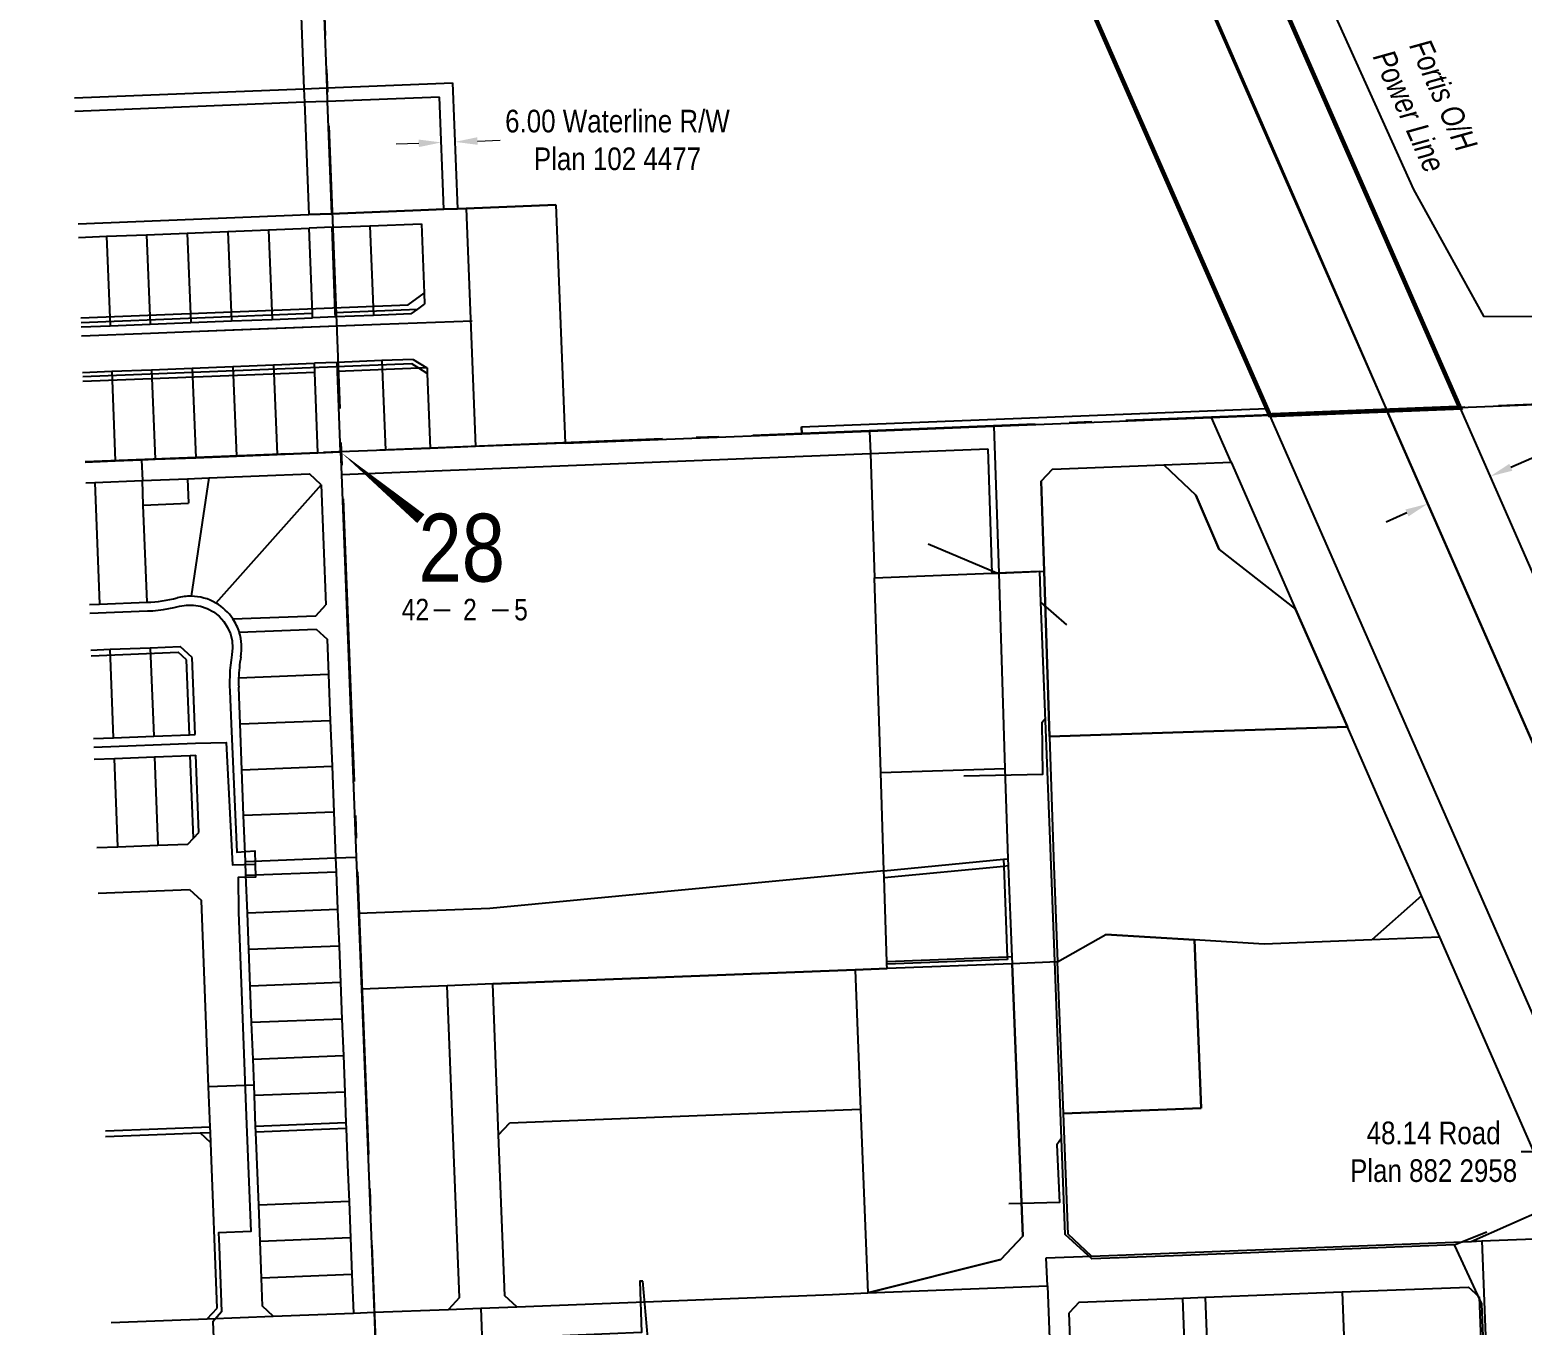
# Model space of a CAD drawing. Extents: x 686362 to 705426, y 5834844 to 5858570.
# Drawn here: x 687275 to 687935, y 5836219 to 5836791 of the extents above; entities that cross this region are included whole.
import ezdxf
from ezdxf.enums import TextEntityAlignment as Align

# ---------------------------------------------------------------- set-up
doc = ezdxf.new("R2010")
doc.units = 0
doc.header["$LTSCALE"] = 5
doc.linetypes.add('BORDER2', pattern=[22.225, 6.35, -3.175, 6.35, -3.175, 0, -3.175])
doc.linetypes.add('foc-QUARTERLINE', pattern=[33, 25, -3, 2, -3])
for name, color, linetype in [('10', 1, 'Continuous'), ('9', 3, 'Continuous'), ('AS-POWER', 104, 'foc-POWER'), ('AS-POWER-T', 104, 'Continuous'), ('AS-TELEPHONE', 224, 'foc-TEL'), ('F-RW', 190, 'Continuous'), ('L-QSEC', 8, 'foc-QUARTERLINE'), ('L-SECLBL', 7, 'Continuous'), ('L-TITLEDB', 4, 'Continuous'), ('L-TITLEDB-T', 4, 'Continuous')]:
    doc.layers.add(name, color=color, linetype=linetype)
doc.layers.add('AS-COUNTY', color=7, linetype='BORDER2', lineweight=60, true_color=0xcc33ff)
doc.layers.add('F-RW-T', color=190, linetype='Continuous', lineweight=9)
doc.styles.add('175L', font='ARIALN.TTF', dxfattribs={"height": 10})
doc.styles.add('80CG', font='ARIALN.TTF', dxfattribs={"height": 10})
doc.styles.add('80L', font='ARIALN.TTF', dxfattribs={"height": 10})
doc.styles.add('foc-LtypeFont', font='ARIALN.TTF', dxfattribs={"height": 7.35})
doc.styles.add('SIMPLEX', font='ARIALN.TTF')
doc.linetypes.add('foc-POWER', pattern='A,6,-1,["P",foc-LtypeFont,S=0.2,R=0,X=-0.625,Y=-0.75],-1.24,4', length=12.24)
doc.linetypes.add('foc-TEL', pattern='A,2,-1,["T",foc-LtypeFont,S=0.2,R=0,X=-0.425,Y=-0.75],-1.24,8', length=12.24)
doc.linetypes.add('foc-TEL-NOLINE', pattern='A,0,-2,["T",foc-LtypeFont,S=0.2,R=0,X=-0.425,Y=-0.75],-10.24', length=12.24)
doc.dimstyles.new('Compass 5 000', dxfattribs={"dimscale": 5, "dimtxt": 9, "dimasz": 2, "dimexe": 0.2, "dimexo": 0.0625, "dimgap": 0.5, "dimtad": 0, "dimtih": 1, "dimtoh": 1, "dimzin": 0, "dimdsep": 46, "dimtxsty": '80CG', "dimcen": 0.1, "dimse1": 1, "dimse2": 1, "dimclrd": 256, "dimclrt": 256, "dimaunit": 1, "dimadec": 4, "dimazin": 0, "dimtfac": 0.06, "dimtofl": 0, "dimtmove": 0, "dimatfit": 1, "dimfxl": 0.2, "dimtolj": 1, "dimtzin": 0, "dimlwd": -1, "dimarcsym": 0})

# ---------------------------------------------------------------- blocks, each defined once
blk = doc.blocks.new('L-SECLBL')
at = {"layer": '9', "color": 7}
for p, q in [((-5.08, -27.83), (-12.29, -27.83)), ((20.7, -27.83), (13.5, -27.83))]:
    blk.add_line(p, q, dxfattribs=at)
at = {"layer": '10', "color": 2, "style": 'SIMPLEX'}
blk.add_attdef('SEC', text='', height=30, dxfattribs=at).set_placement((0, 0), align=Align.MIDDLE)
at = {"layer": '10', "color": 5, "style": '80L'}
blk.add_attdef('TWP', text='', height=9.5, dxfattribs=at).set_placement((-14.43, -27.37), align=Align.MIDDLE_RIGHT)
blk.add_attdef('RGE', text='', height=9.5, dxfattribs=at).set_placement((3.62, -27.37), align=Align.MIDDLE_CENTER)
blk.add_attdef('MER', text='', height=9.5, dxfattribs=at).set_placement((23.17, -27.37), align=Align.MIDDLE_LEFT)
blk = doc.blocks.new('*D608')
at = {"layer": 'F-RW-T', "transparency": 16777216}
for p, q in [((687446.8, 5836741.33), (687436.81, 5836740.94)), ((687472.78, 5836742.36), (687482.77, 5836742.76))]:
    blk.add_line(p, q, dxfattribs=at)
for points in [[(687472.71, 5836744.03), (687472.84, 5836740.69), (687462.79, 5836741.96)], [(687446.73, 5836743), (687446.87, 5836739.67), (687456.79, 5836741.73)]]:
    blk.add_solid(points, dxfattribs=at)
at = {"layer": 'F-RW-T', "transparency": 16777216, "insert": (687534.67, 5836742.76), "char_height": 10, "attachment_point": 5, "style": '80CG'}
blk.add_mtext('\\A1;6.00 Waterline R/W\\PPlan 102 4477', dxfattribs=at)
blk = doc.blocks.new('*D609')
at = {"layer": 'L-TITLEDB-T', "transparency": 16777216}
for p, q in [((687929.68, 5836598.14), (687938.83, 5836602.17)), ((687938.83, 5836602.17), (687948.83, 5836602.17)), ((687883.75, 5836577.97), (687874.59, 5836573.94))]:
    blk.add_line(p, q, dxfattribs=at)
for points in [[(687929.01, 5836599.67), (687930.35, 5836596.62), (687920.52, 5836594.12)], [(687883.08, 5836579.49), (687884.42, 5836576.44), (687892.9, 5836581.99)]]:
    blk.add_solid(points, dxfattribs=at)
at = {"layer": 'L-TITLEDB-T', "transparency": 16777216, "insert": (687987.56, 5836602.17), "char_height": 10, "attachment_point": 5, "style": '80CG'}
blk.add_mtext('\\A1;CP\\P30.18 Railway\\PPlan 132 0734', dxfattribs=at)
blk = doc.blocks.new('*D610')
at = {"layer": 'L-TITLEDB-T', "transparency": 16777216}
for p, q in [((688015.86, 5836326.97), (688025.01, 5836330.99)), ((687944.28, 5836295.53), (687934.28, 5836295.53)), ((687953.43, 5836299.56), (687944.28, 5836295.53))]:
    blk.add_line(p, q, dxfattribs=at)
for points in [[(688015.19, 5836328.5), (688016.53, 5836325.44), (688006.7, 5836322.95)], [(687952.76, 5836301.08), (687954.1, 5836298.03), (687962.59, 5836303.58)]]:
    blk.add_solid(points, dxfattribs=at)
at = {"layer": 'L-TITLEDB-T', "transparency": 16777216, "insert": (687895.53, 5836295.53), "char_height": 10, "attachment_point": 5, "style": '80CG'}
blk.add_mtext('\\A1;48.14 Road\\PPlan 882 2958', dxfattribs=at)

msp = doc.modelspace()

# ---------------------------------------------------------------- linework, layer by layer
at = {"layer": 'AS-COUNTY', "const_width": 2, "flags": 128}
msp.add_lwpolyline([(688570.098, 5834920.354), (688526.66, 5835019.106), (689099.066, 5835041.128), (689035.236, 5836668.495), (688214.041, 5836636.733), (688146.331, 5838243.664), (687727.456, 5838227.425, -0.027746), (687726.199, 5838031.873), (687689.457, 5837420.74), (687686.027, 5837363.258, 0.09637), (687724.417, 5837052.946, 0.0029261), (687727.516, 5837043.344, 0.0242512), (687757.334, 5836965.676), (687907.177, 5836624.501), (687823.115, 5836621.174), (687657.303, 5836998.653), (687617.746, 5837088.665, 0.2424679), (687276.404, 5837365.251)], format="xyb", dxfattribs=at)
at = {"layer": 'AS-POWER', "flags": 128}
for points in [[(687725.574, 5837104.37), (687757.837, 5837005.938), (687800.719, 5836906.577), (687844.247, 5836815.131), (687886.629, 5836720.926), (687917.646, 5836664.912), (688010.935, 5836664.681), (688095.022, 5836665.714), (688185.875, 5836667.888), (688206.646, 5836667.271), (688233.342, 5836668.243)], [(687297.697, 5836656.215), (687328.203, 5836657.421), (687346.192, 5836658.129), (687429.901, 5836661.432), (687470.37, 5836662.908)], [(687297.697, 5836656.215), (687328.203, 5836657.421), (687346.192, 5836658.129), (687364.557, 5836658.854)], [(687364.557, 5836658.854), (687429.901, 5836661.432), (687470.37, 5836662.908)], [(687721.317, 5836552.063), (687702.467, 5836551.336), (687672.1, 5836564.128)], [(687721.893, 5836538.495), (687721.365, 5836552.162)], [(687301.378, 5836533.617), (687326.866, 5836534.624), (687329.254, 5836534.759), (687331.636, 5836534.979), (687334.009, 5836535.286), (687336.368, 5836535.679), (687338.712, 5836536.157), (687341.038, 5836536.719), (687344.12, 5836537.253), (687347.248, 5836537.268), (687350.335, 5836536.762), (687353.296, 5836535.75), (687356.046, 5836534.26), (687358.511, 5836532.333), (687360.621, 5836530.023), (687362.318, 5836527.395), (687363.554, 5836524.521), (687364.295, 5836521.482), (687364.521, 5836518.362), (687364.224, 5836515.247), (687363.85, 5836512.95), (687363.557, 5836510.641), (687363.346, 5836508.323), (687363.217, 5836505.998), (687363.17, 5836503.671), (687363.206, 5836501.344), (687363.282, 5836499.397)], [(687721.766, 5836538.495), (687733.191, 5836528.513)], [(687723.916, 5836486.102), (687721.893, 5836538.495)], [(687363.282, 5836499.397), (687363.851, 5836484.693), (687366.37, 5836428.077), (687374.358, 5836428.582), (687374.522, 5836422.766)], [(687687.863, 5836461.797), (687722.725, 5836462.442), (687722.405, 5836485.508), (687723.871, 5836487.266)], [(687725.94, 5836433.708), (687723.916, 5836486.102)], [(687303.157, 5836474.4), (687348.06, 5836476.148), (687361.639, 5836476.442), (687364.403, 5836422.486), (687374.522, 5836422.766)], [(687727.872, 5836383.673), (687725.94, 5836433.708)], [(687374.522, 5836422.766), (687374.68, 5836416.98), (687366.986, 5836416.767), (687367.059, 5836401.459), (687370.525, 5836311.528)], [(687731.048, 5836301.256), (687727.872, 5836383.673)], [(687370.525, 5836311.528), (687372.498, 5836260.391), (687358.32, 5836259.708), (687358.546, 5836253.804)], [(687731.041, 5836301.627), (687728.891, 5836298.594), (687730.154, 5836273.17), (687707.685, 5836272.546)], [(687784.525, 5836249.815), (687744.377, 5836248.264), (687732.684, 5836259.087), (687731.048, 5836301.256)], [(687904.683, 5836254.457), (687919.051, 5836260.262)], [(687358.546, 5836253.804), (687359.66, 5836224.819), (687355.698, 5836220.376), (687356.552, 5836202.974), (687419.012, 5836205.527)], [(687904.866, 5836254.142), (687904.683, 5836254.457), (687784.525, 5836249.815)], [(687916.877, 5836228.435), (687904.866, 5836254.142)], [(687545.962, 5836238.457), (687544.516, 5836238.414), (687545.263, 5836215.715), (687433.286, 5836211.053), (687432.261, 5836209.962), (687430.586, 5836208.18), (687423.858, 5836201.022), (687425.625, 5836161.903), (687404.062, 5836160.855)], [(687469.57, 5836164.888), (687469.44, 5836165.972), (687474.983, 5836166.126), (687473.53, 5836210.26), (687548.099, 5836213.423), (687545.962, 5836238.457)], [(687918.697, 5836182.307), (687916.877, 5836228.435)]]:
    msp.add_lwpolyline(points, dxfattribs=at)
at = {"layer": 'AS-TELEPHONE', "linetype": 'foc-TEL-NOLINE', "flags": 128}
msp.add_lwpolyline([(687274.863, 5837416.562, -0.2484562), (687663.476, 5837109.013), (687874.788, 5836623.219), (688222.215, 5835832.276), (688621.65, 5834922.371)], format="xyb", dxfattribs=at)
at = {"layer": 'F-RW', "flags": 128}
for points in [[(687394.535, 5836805.638), (687396.062, 5836765.422)], [(687404.78, 5836800.889), (687406.119, 5836765.82)], [(687294.538, 5836761.41), (687396.062, 5836765.422)], [(687396.062, 5836765.422), (687406.119, 5836765.82)], [(687396.062, 5836765.422), (687396.288, 5836759.464)], [(687406.119, 5836765.82), (687461.755, 5836768.017)], [(687406.119, 5836765.82), (687406.347, 5836759.863)], [(687461.755, 5836768.017), (687463.956, 5836712.401)], [(687396.288, 5836759.464), (687294.717, 5836755.443)], [(687406.347, 5836759.863), (687396.288, 5836759.464)], [(687396.288, 5836759.464), (687398.174, 5836709.818)], [(687455.998, 5836761.787), (687406.347, 5836759.863)], [(687406.347, 5836759.863), (687408.242, 5836710.217)], [(687457.961, 5836712.165), (687455.998, 5836761.787)], [(687442.147, 5836669.902), (687449.178, 5836675.045)], [(687297.457, 5836664.188), (687442.147, 5836669.902)], [(687297.517, 5836662.187), (687399.832, 5836666.228)], [(687409.883, 5836666.625), (687446.42, 5836668.068)], [(687443.791, 5836643.827), (687298.241, 5836638.08)], [(687400.821, 5836640.104), (687298.302, 5836636.064)], [(687446.845, 5836641.945), (687410.87, 5836640.515)], [(687446.845, 5836641.945), (687443.791, 5836643.827)], [(687450.488, 5836642.051), (687446.845, 5836641.945)], [(687450.584, 5836639.641), (687446.845, 5836641.945)], [(687646.488, 5836604.177), (687698.447, 5836606.234)], [(687698.447, 5836606.234), (687700.228, 5836551.279)], [(687412.611, 5836594.92), (687646.488, 5836604.177)], [(687344.578, 5836593.097), (687345.002, 5836582.249)], [(687325.023, 5836581.463), (687345.002, 5836582.249)], [(687301.942, 5836514.866), (687340.45, 5836516.367)], [(687344.117, 5836512.971), (687340.45, 5836516.367)], [(687345.393, 5836479.89), (687344.117, 5836512.971)], [(687347.155, 5836434.184), (687345.744, 5836470.754)], [(687652.477, 5836419.823), (687705.328, 5836424.901)], [(687652.569, 5836416.833), (687705.446, 5836421.898)], [(687705.328, 5836424.901), (687707.319, 5836425.093)], [(687705.328, 5836424.901), (687705.446, 5836421.898)], [(687705.446, 5836421.898), (687707.437, 5836422.09)], [(687705.446, 5836421.898), (687707.023, 5836381.655)], [(687890.191, 5836408.753), (687868.253, 5836389.264)], [(687707.023, 5836381.655), (687653.8, 5836379.58)], [(687707.062, 5836380.655), (687653.833, 5836378.578)], [(687709.022, 5836381.733), (687707.023, 5836381.655)], [(687707.023, 5836381.655), (687707.062, 5836380.655)], [(687414.637, 5836308.371), (687374.695, 5836306.815)], [(687308.248, 5836304.865), (687354.572, 5836306.681)], [(687350.105, 5836304.004), (687354.668, 5836304.183)]]:
    msp.add_lwpolyline(points, dxfattribs=at)
at = {"layer": 'L-QSEC', "flags": 128}
for points in [[(687381.643, 5837408.534), (687443.526, 5835802.102)], [(688214.041, 5836636.733), (687299.367, 5836600.581)]]:
    msp.add_lwpolyline(points, dxfattribs=at)
at = {"layer": 'L-SECLBL', "flags": 128}
msp.add_lwpolyline([(687412.222, 5836604.909, 0, 5, 0), (687447.728, 5836575.384, 0, 0, 0)], format="xyseb", dxfattribs=at)
at = {"layer": 'L-TITLEDB', "flags": 128}
for points in [[(687821.819, 5836624.124), (687657.303, 5836998.653)], [(687757.334, 5836965.676), (687859.017, 5836734.155)], [(687729.709, 5836953.544), (687874.788, 5836623.219)], [(687859.017, 5836734.155), (687907.177, 5836624.501)], [(687859.017, 5836734.155), (687907.177, 5836624.501)], [(687447.727, 5836711.763), (687408.242, 5836710.217)], [(687408.242, 5836710.217), (687447.727, 5836711.763)], [(687457.961, 5836712.165), (687447.727, 5836711.763)], [(687447.727, 5836711.763), (687457.961, 5836712.165)], [(687463.956, 5836712.401), (687457.961, 5836712.165)], [(687457.961, 5836712.165), (687463.956, 5836712.401)], [(687467.708, 5836712.549), (687463.956, 5836712.401)], [(687463.956, 5836712.401), (687467.708, 5836712.549)], [(687507.412, 5836714.109), (687467.708, 5836712.549)], [(687467.708, 5836712.549), (687507.412, 5836714.109)], [(687467.708, 5836712.549), (687471.882, 5836607.273)], [(687507.412, 5836714.109), (687511.598, 5836608.842)], [(687507.412, 5836714.109), (687511.598, 5836608.842)], [(687296.208, 5836705.78), (687398.174, 5836709.818)], [(687380.431, 5836703.093), (687398.411, 5836703.81)], [(687408.242, 5836710.217), (687398.174, 5836709.818)], [(687398.174, 5836709.818), (687408.242, 5836710.217)], [(687408.462, 5836704.21), (687398.411, 5836703.81)], [(687399.832, 5836666.228), (687398.411, 5836703.81)], [(687408.462, 5836704.21), (687425.215, 5836704.867)], [(687409.883, 5836666.625), (687408.462, 5836704.21)], [(687425.215, 5836704.867), (687447.963, 5836705.762)], [(687425.215, 5836704.867), (687426.777, 5836665.292)], [(687447.963, 5836705.762), (687449.178, 5836675.045)], [(687296.389, 5836699.765), (687308.811, 5836700.256)], [(687308.811, 5836700.256), (687326.49, 5836700.955)], [(687308.811, 5836700.256), (687310.375, 5836660.692)], [(687326.49, 5836700.955), (687344.467, 5836701.661)], [(687326.49, 5836700.955), (687328.055, 5836661.391)], [(687344.467, 5836701.661), (687362.447, 5836702.371)], [(687344.467, 5836701.661), (687346.033, 5836662.094)], [(687362.447, 5836702.371), (687380.431, 5836703.093)], [(687362.447, 5836702.371), (687364.011, 5836662.803)], [(687380.431, 5836703.093), (687381.991, 5836663.513)], [(687449.178, 5836675.045), (687449.369, 5836670.225)], [(687381.991, 5836663.513), (687399.908, 5836664.227)], [(687399.908, 5836664.227), (687399.832, 5836666.228)], [(687409.959, 5836664.624), (687399.908, 5836664.227)], [(687409.959, 5836664.624), (687409.883, 5836666.625)], [(687426.777, 5836665.292), (687409.959, 5836664.624)], [(687443.525, 5836665.95), (687426.777, 5836665.292)], [(687443.525, 5836665.95), (687446.42, 5836668.068)], [(687446.42, 5836668.068), (687449.369, 5836670.225)], [(687297.577, 5836660.185), (687310.375, 5836660.692)], [(687310.375, 5836660.692), (687328.055, 5836661.391)], [(687328.055, 5836661.391), (687346.033, 5836662.094)], [(687346.033, 5836662.094), (687364.011, 5836662.803)], [(687364.011, 5836662.803), (687381.991, 5836663.513)], [(687410.717, 5836644.516), (687400.669, 5836644.105)], [(687430.488, 5836645.302), (687410.717, 5836644.516)], [(687410.87, 5836640.515), (687410.717, 5836644.516)], [(687444.321, 5836645.851), (687430.488, 5836645.302)], [(687430.488, 5836645.302), (687432.06, 5836605.691)], [(687444.321, 5836645.851), (687450.429, 5836642.087)], [(687298.181, 5836640.078), (687311.052, 5836640.588)], [(687311.052, 5836640.588), (687328.717, 5836641.287)], [(687311.052, 5836640.588), (687312.611, 5836600.986)], [(687328.717, 5836641.287), (687346.692, 5836641.99)], [(687328.717, 5836641.287), (687330.275, 5836601.681)], [(687346.692, 5836641.99), (687364.665, 5836642.699)], [(687346.692, 5836641.99), (687348.249, 5836602.386)], [(687364.665, 5836642.699), (687382.64, 5836643.407)], [(687364.665, 5836642.699), (687366.224, 5836603.094)], [(687382.64, 5836643.407), (687400.669, 5836644.105)], [(687382.64, 5836643.407), (687384.197, 5836603.801)], [(687400.821, 5836640.104), (687400.669, 5836644.105)], [(687402.172, 5836604.514), (687400.821, 5836640.104)], [(687412.222, 5836604.909), (687410.87, 5836640.515)], [(687450.429, 5836642.087), (687450.488, 5836642.051)], [(687450.488, 5836642.051), (687450.584, 5836639.641)], [(687450.584, 5836639.641), (687451.899, 5836606.478)], [(687907.177, 5836624.501), (688117.556, 5836632.968)], [(687891.009, 5836623.861), (687907.177, 5836624.501)], [(687891.009, 5836623.861), (687907.177, 5836624.501)], [(687907.177, 5836624.501), (688007.399, 5836396.372)], [(687907.177, 5836624.501), (688007.399, 5836396.372)], [(687616.119, 5836615.981), (687821.819, 5836624.124)], [(687616.119, 5836615.981), (687821.819, 5836624.124)], [(687701.119, 5836616.344), (687797.353, 5836620.153)], [(687701.119, 5836616.344), (687797.353, 5836620.153)], [(687797.353, 5836620.153), (687823.115, 5836621.174)], [(687797.353, 5836620.153), (687823.115, 5836621.174)], [(687806.041, 5836600.37), (687797.353, 5836620.153)], [(687823.115, 5836621.174), (687821.819, 5836624.124)], [(687821.819, 5836624.124), (687823.115, 5836621.174)], [(687982.29, 5836258.718), (687823.115, 5836621.174)], [(687874.788, 5836623.219), (687891.009, 5836623.861)], [(687874.788, 5836623.219), (687891.009, 5836623.861)], [(688035.173, 5836258.141), (687874.788, 5836623.219)], [(687511.598, 5836608.842), (687616.238, 5836612.984)], [(687511.598, 5836608.842), (687616.238, 5836612.984)], [(687616.119, 5836615.981), (687616.238, 5836612.984)], [(687616.238, 5836612.984), (687616.119, 5836615.981)], [(687616.238, 5836612.984), (687646.164, 5836614.168)], [(687616.238, 5836612.984), (687646.164, 5836614.168)], [(687646.164, 5836614.168), (687701.119, 5836616.344)], [(687646.164, 5836614.168), (687701.119, 5836616.344)], [(687646.164, 5836614.168), (687646.488, 5836604.177)], [(687646.164, 5836614.168), (687646.488, 5836604.177)], [(687701.119, 5836616.344), (687703.225, 5836551.398)], [(687402.172, 5836604.514), (687412.222, 5836604.909)], [(687402.172, 5836604.514), (687412.222, 5836604.909)], [(687432.06, 5836605.691), (687412.222, 5836604.909)], [(687432.06, 5836605.691), (687412.222, 5836604.909)], [(687412.222, 5836604.909), (687412.611, 5836594.92)], [(687412.222, 5836604.909), (687412.611, 5836594.92)], [(687451.899, 5836606.478), (687432.06, 5836605.691)], [(687451.899, 5836606.478), (687432.06, 5836605.691)], [(687471.882, 5836607.273), (687451.899, 5836606.478)], [(687471.882, 5836607.273), (687451.899, 5836606.478)], [(687511.598, 5836608.842), (687471.882, 5836607.273)], [(687511.598, 5836608.842), (687471.882, 5836607.273)], [(687312.611, 5836600.986), (687299.371, 5836600.465)], [(687299.371, 5836600.465), (687312.611, 5836600.986)], [(687312.611, 5836600.986), (687324.239, 5836601.445)], [(687312.611, 5836600.986), (687324.239, 5836601.445)], [(687324.239, 5836601.445), (687330.275, 5836601.681)], [(687324.239, 5836601.445), (687330.275, 5836601.681)], [(687324.239, 5836601.445), (687324.6, 5836592.31)], [(687348.249, 5836602.386), (687330.275, 5836601.681)], [(687330.275, 5836601.681), (687348.249, 5836602.386)], [(687366.224, 5836603.094), (687348.249, 5836602.386)], [(687348.249, 5836602.386), (687366.224, 5836603.094)], [(687384.197, 5836603.801), (687366.224, 5836603.094)], [(687366.224, 5836603.094), (687384.197, 5836603.801)], [(687402.172, 5836604.514), (687384.197, 5836603.801)], [(687384.197, 5836603.801), (687402.172, 5836604.514)], [(687646.488, 5836604.177), (687648.269, 5836549.223)], [(687646.488, 5836604.177), (687648.269, 5836549.223)], [(687726.974, 5836597.24), (687776.28, 5836599.192)], [(687726.974, 5836597.24), (687776.28, 5836599.192)], [(687776.28, 5836599.192), (687806.041, 5836600.37)], [(687776.28, 5836599.192), (687790.38, 5836585.836)], [(687776.28, 5836599.192), (687790.38, 5836585.836)], [(687806.041, 5836600.37), (687834.54, 5836535.475)], [(687299.645, 5836591.327), (687303.575, 5836591.482)], [(687303.575, 5836591.482), (687324.6, 5836592.31)], [(687303.575, 5836591.482), (687305.676, 5836537.644)], [(687324.6, 5836592.31), (687344.578, 5836593.097)], [(687325.023, 5836581.463), (687324.6, 5836592.31)], [(687325.023, 5836581.463), (687324.6, 5836592.31)], [(687344.578, 5836593.097), (687353.979, 5836593.466)], [(687353.979, 5836593.466), (687346.196, 5836541.169)], [(687353.979, 5836593.466), (687398.447, 5836595.216)], [(687403.637, 5836590.417), (687398.447, 5836595.216)], [(687412.611, 5836594.92), (687419.205, 5836425.84)], [(687412.611, 5836594.92), (687419.205, 5836425.84)], [(687726.974, 5836597.24), (687722.035, 5836592.051)], [(687722.035, 5836592.051), (687726.974, 5836597.24)], [(687722.035, 5836592.051), (687723.328, 5836552.193)], [(687723.328, 5836552.193), (687722.035, 5836592.051)], [(687403.637, 5836590.417), (687357.093, 5836538.152)], [(687403.637, 5836590.417), (687405.707, 5836537.329)], [(687800.781, 5836561.734), (687790.38, 5836585.836)], [(687790.38, 5836585.836), (687800.781, 5836561.734)], [(687326.7, 5836538.463), (687325.023, 5836581.463)], [(687326.7, 5836538.463), (687325.023, 5836581.463)], [(687800.781, 5836561.734), (687834.54, 5836535.475)], [(687800.781, 5836561.734), (687834.54, 5836535.475)], [(687703.225, 5836551.398), (687723.328, 5836552.193)], [(687723.328, 5836552.193), (687725.696, 5836479.133)], [(687725.696, 5836479.133), (687723.328, 5836552.193)], [(687648.269, 5836549.223), (687700.228, 5836551.279)], [(687648.269, 5836549.223), (687700.228, 5836551.279)], [(687651.066, 5836463.206), (687648.269, 5836549.223)], [(687651.066, 5836463.206), (687648.269, 5836549.223)], [(687700.228, 5836551.279), (687703.225, 5836551.398)], [(687700.228, 5836551.279), (687703.225, 5836551.398)], [(687703.225, 5836551.398), (687706.023, 5836465.074)], [(687703.225, 5836551.398), (687706.023, 5836465.074)], [(687301.263, 5836537.472), (687305.676, 5836537.644)], [(687301.263, 5836537.472), (687305.676, 5836537.644)], [(687305.676, 5836537.644), (687326.7, 5836538.463)], [(687305.676, 5836537.644), (687326.7, 5836538.463)], [(687364.663, 5836531.09), (687401.294, 5836532.553)], [(687401.294, 5836532.553), (687405.707, 5836537.329)], [(687857.419, 5836483.378), (687834.54, 5836535.475)], [(687834.54, 5836535.475), (687857.419, 5836483.378)], [(687367.483, 5836525.198), (687401.528, 5836526.558)], [(687401.528, 5836526.558), (687406.3, 5836522.132)], [(687328.12, 5836518.389), (687341.387, 5836518.905)], [(687346.575, 5836514.102), (687341.387, 5836518.905)], [(687406.3, 5836522.132), (687406.91, 5836506.492)], [(687301.867, 5836517.365), (687310.417, 5836517.698)], [(687310.417, 5836517.698), (687328.12, 5836518.389)], [(687311.92, 5836478.589), (687310.417, 5836517.698)], [(687328.12, 5836518.389), (687329.625, 5836479.278)], [(687347.891, 5836479.987), (687346.575, 5836514.102)], [(687406.91, 5836506.492), (687367.185, 5836504.899)], [(687406.91, 5836506.492), (687407.7, 5836486.242)], [(687367.838, 5836484.685), (687367.211, 5836500.952)], [(687367.838, 5836484.685), (687367.211, 5836500.952)], [(687367.838, 5836484.685), (687407.7, 5836486.242)], [(687407.7, 5836486.242), (687408.49, 5836465.99)], [(687329.625, 5836479.278), (687345.393, 5836479.89)], [(687345.393, 5836479.89), (687347.891, 5836479.987)], [(687368.619, 5836464.44), (687367.838, 5836484.685)], [(687368.619, 5836464.44), (687367.838, 5836484.685)], [(687725.696, 5836479.133), (687857.419, 5836483.378)], [(687857.419, 5836483.378), (687725.696, 5836479.133)], [(687872.56, 5836448.9), (687857.419, 5836483.378)], [(687872.56, 5836448.9), (687857.419, 5836483.378)], [(687303.041, 5836478.244), (687311.92, 5836478.589)], [(687311.92, 5836478.589), (687329.625, 5836479.278)], [(687725.696, 5836479.133), (687727.422, 5836425.877)], [(687303.316, 5836469.104), (687312.271, 5836469.452)], [(687312.271, 5836469.452), (687329.977, 5836470.14)], [(687313.775, 5836430.379), (687312.271, 5836469.452)], [(687329.977, 5836470.14), (687345.744, 5836470.754)], [(687329.977, 5836470.14), (687331.481, 5836431.07)], [(687345.744, 5836470.754), (687348.243, 5836470.851)], [(687349.556, 5836436.778), (687348.243, 5836470.851)], [(687368.619, 5836464.44), (687408.49, 5836465.99)], [(687369.399, 5836444.195), (687368.619, 5836464.44)], [(687369.399, 5836444.195), (687368.619, 5836464.44)], [(687408.49, 5836465.99), (687409.28, 5836445.74)], [(687651.066, 5836463.206), (687706.023, 5836465.074)], [(687652.477, 5836419.823), (687651.066, 5836463.206)], [(687652.477, 5836419.823), (687651.066, 5836463.206)], [(687706.023, 5836465.074), (687707.319, 5836425.093)], [(687706.023, 5836465.074), (687707.319, 5836425.093)], [(687887.951, 5836413.854), (687872.56, 5836448.9)], [(687887.951, 5836413.854), (687872.56, 5836448.9)], [(687409.28, 5836445.74), (687369.399, 5836444.195)], [(687370.18, 5836423.951), (687369.399, 5836444.195)], [(687370.18, 5836423.951), (687369.399, 5836444.195)], [(687409.28, 5836445.74), (687410.069, 5836425.488)], [(687344.753, 5836431.59), (687347.155, 5836434.184)], [(687347.155, 5836434.184), (687349.556, 5836436.778)], [(687304.49, 5836430.016), (687313.775, 5836430.379)], [(687313.775, 5836430.379), (687331.481, 5836431.07)], [(687331.481, 5836431.07), (687344.753, 5836431.59)], [(687370.18, 5836423.951), (687410.069, 5836425.488)], [(687370.18, 5836423.951), (687410.069, 5836425.488)], [(687370.415, 5836417.857), (687370.18, 5836423.951)], [(687410.069, 5836425.488), (687419.205, 5836425.84)], [(687410.069, 5836425.488), (687410.307, 5836419.397)], [(687419.205, 5836425.84), (687420.179, 5836400.876)], [(687419.205, 5836425.84), (687420.179, 5836400.876)], [(687707.319, 5836425.093), (687707.437, 5836422.09)], [(687707.319, 5836425.093), (687707.437, 5836422.09)], [(687707.437, 5836422.09), (687709.022, 5836381.733)], [(687707.437, 5836422.09), (687709.022, 5836381.733)], [(687727.422, 5836425.877), (687729.238, 5836379.515)], [(687370.415, 5836417.857), (687410.307, 5836419.397)], [(687371.061, 5836401.102), (687370.415, 5836417.857)], [(687410.307, 5836419.397), (687410.96, 5836402.644)], [(687652.477, 5836419.823), (687478.172, 5836403.138)], [(687652.477, 5836419.823), (687478.172, 5836403.138)], [(687652.569, 5836416.833), (687652.477, 5836419.823)], [(687652.569, 5836416.833), (687652.477, 5836419.823)], [(687653.8, 5836379.58), (687652.569, 5836416.833)], [(687653.8, 5836379.58), (687652.569, 5836416.833)], [(687890.191, 5836408.753), (687887.951, 5836413.854)], [(687890.191, 5836408.753), (687887.951, 5836413.854)], [(687305.094, 5836409.909), (687345.525, 5836411.489)], [(687345.525, 5836411.489), (687350.716, 5836406.688)], [(687898.237, 5836390.433), (687890.191, 5836408.753)], [(687898.237, 5836390.433), (687890.191, 5836408.753)], [(687353.893, 5836324.283), (687350.716, 5836406.688)], [(687410.96, 5836402.644), (687371.061, 5836401.102)], [(687371.683, 5836384.972), (687371.061, 5836401.102)], [(687410.96, 5836402.644), (687411.589, 5836386.515)], [(687478.172, 5836403.138), (687420.179, 5836400.876)], [(687478.172, 5836403.138), (687420.179, 5836400.876)], [(687420.179, 5836400.876), (687421.479, 5836367.519)], [(687420.179, 5836400.876), (687421.479, 5836367.519)], [(687729.238, 5836379.515), (687750.665, 5836391.636)], [(687729.238, 5836379.515), (687750.665, 5836391.636)], [(687789.853, 5836389.271), (687750.665, 5836391.636)], [(687750.665, 5836391.636), (687789.853, 5836389.271)], [(687820.668, 5836387.41), (687789.853, 5836389.271)], [(687792.755, 5836314.916), (687789.853, 5836389.271)], [(687789.853, 5836389.271), (687792.755, 5836314.916)], [(687820.668, 5836387.41), (687789.853, 5836389.271)], [(687868.253, 5836389.264), (687820.668, 5836387.41)], [(687868.253, 5836389.264), (687820.668, 5836387.41)], [(687898.237, 5836390.433), (687868.253, 5836389.264)], [(687898.237, 5836390.433), (687868.253, 5836389.264)], [(687947.957, 5836277.219), (687898.237, 5836390.433)], [(687947.957, 5836277.219), (687898.237, 5836390.433)], [(687411.589, 5836386.515), (687371.683, 5836384.972)], [(687372.305, 5836368.84), (687371.683, 5836384.972)], [(687411.589, 5836386.515), (687412.218, 5836370.387)], [(687709.022, 5836381.733), (687709.14, 5836378.732)], [(687709.022, 5836381.733), (687709.14, 5836378.732)], [(687639.773, 5836376.028), (687479.523, 5836369.782)], [(687479.523, 5836369.782), (687639.773, 5836376.028)], [(687653.9, 5836376.579), (687639.773, 5836376.028)], [(687639.773, 5836376.028), (687653.9, 5836376.579)], [(687639.773, 5836376.028), (687642.206, 5836314.329)], [(687653.833, 5836378.578), (687653.8, 5836379.58)], [(687653.833, 5836378.578), (687653.8, 5836379.58)], [(687653.9, 5836376.579), (687653.833, 5836378.578)], [(687653.9, 5836376.579), (687653.833, 5836378.578)], [(687709.14, 5836378.732), (687653.9, 5836376.579)], [(687709.14, 5836378.732), (687653.9, 5836376.579)], [(687729.238, 5836379.515), (687709.14, 5836378.732)], [(687713.837, 5836258.338), (687709.14, 5836378.732)], [(687709.14, 5836378.732), (687713.837, 5836258.338)], [(687731.836, 5836312.569), (687729.238, 5836379.515)], [(687731.836, 5836312.569), (687729.238, 5836379.515)], [(687412.218, 5836370.387), (687372.305, 5836368.84)], [(687372.926, 5836352.71), (687372.305, 5836368.84)], [(687412.218, 5836370.387), (687412.847, 5836354.257)], [(687459.424, 5836368.997), (687421.479, 5836367.519)], [(687421.479, 5836367.519), (687427.051, 5836224.659)], [(687421.479, 5836367.519), (687427.051, 5836224.659)], [(687479.523, 5836369.782), (687459.424, 5836368.997)], [(687464.82, 5836231.132), (687459.424, 5836368.997)], [(687482.134, 5836303.059), (687479.523, 5836369.782)], [(687482.134, 5836303.059), (687479.523, 5836369.782)], [(687412.847, 5836354.257), (687372.926, 5836352.71)], [(687412.847, 5836354.257), (687413.476, 5836338.13)], [(687373.548, 5836336.578), (687372.926, 5836352.71)], [(687373.548, 5836336.578), (687413.476, 5836338.13)], [(687373.991, 5836325.093), (687373.548, 5836336.578)], [(687413.476, 5836338.13), (687414.104, 5836322.002)], [(687373.991, 5836325.093), (687353.893, 5836324.283)], [(687354.572, 5836306.681), (687353.893, 5836324.283)], [(687354.572, 5836306.681), (687353.893, 5836324.283)], [(687374.17, 5836320.448), (687373.991, 5836325.093)], [(687374.17, 5836320.448), (687373.991, 5836325.093)], [(687414.104, 5836322.002), (687374.17, 5836320.448)], [(687414.104, 5836322.002), (687414.637, 5836308.371)], [(687374.695, 5836306.815), (687374.17, 5836320.448)], [(687374.695, 5836306.815), (687374.17, 5836320.448)], [(687731.836, 5836312.569), (687792.755, 5836314.916)], [(687792.755, 5836314.916), (687731.836, 5836312.569)], [(687414.637, 5836308.371), (687414.734, 5836305.873)], [(687482.134, 5836303.059), (687486.933, 5836308.249)], [(687611.509, 5836313.121), (687486.933, 5836308.249)], [(687642.206, 5836314.329), (687611.509, 5836313.121)], [(687642.206, 5836314.329), (687645.405, 5836233.179)], [(687733.936, 5836259.123), (687731.836, 5836312.569)], [(687308.323, 5836302.366), (687350.105, 5836304.004)], [(687308.323, 5836302.366), (687350.105, 5836304.004)], [(687354.844, 5836299.616), (687350.105, 5836304.004)], [(687354.844, 5836299.616), (687350.105, 5836304.004)], [(687354.668, 5836304.183), (687354.572, 5836306.681)], [(687354.668, 5836304.183), (687354.572, 5836306.681)], [(687354.844, 5836299.616), (687354.668, 5836304.183)], [(687354.844, 5836299.616), (687354.668, 5836304.183)], [(687374.791, 5836304.317), (687374.695, 5836306.815)], [(687374.791, 5836304.317), (687374.695, 5836306.815)], [(687414.734, 5836305.873), (687374.791, 5836304.317)], [(687414.734, 5836305.873), (687374.791, 5836304.317)], [(687376.035, 5836272.055), (687374.791, 5836304.317)], [(687376.035, 5836272.055), (687374.791, 5836304.317)], [(687414.734, 5836305.873), (687415.363, 5836289.745)], [(687414.734, 5836305.873), (687415.363, 5836289.745)], [(687484.919, 5836231.918), (687482.134, 5836303.059)], [(687484.919, 5836231.918), (687482.134, 5836303.059)], [(687357.661, 5836226.528), (687354.844, 5836299.616)], [(687415.363, 5836289.745), (687415.992, 5836273.616)], [(687415.363, 5836289.745), (687415.992, 5836273.616)], [(687415.992, 5836273.616), (687376.035, 5836272.055)], [(687415.992, 5836273.616), (687376.035, 5836272.055)], [(687376.658, 5836255.925), (687376.035, 5836272.055)], [(687376.658, 5836255.925), (687376.035, 5836272.055)], [(687415.992, 5836273.616), (687416.621, 5836257.488)], [(687912.109, 5836256.004), (687945.389, 5836270.626)], [(687912.109, 5836256.004), (687945.389, 5836270.626)], [(687416.621, 5836257.488), (687376.658, 5836255.925)], [(687377.28, 5836239.794), (687376.658, 5836255.925)], [(687377.28, 5836239.794), (687376.658, 5836255.925)], [(687416.621, 5836257.488), (687417.25, 5836241.36)], [(687704.235, 5836247.963), (687713.837, 5836258.338)], [(687713.837, 5836258.338), (687704.235, 5836247.963)], [(687744.317, 5836249.514), (687733.936, 5836259.123)], [(687744.317, 5836249.514), (687912.109, 5836256.004)], [(687744.317, 5836249.514), (687912.109, 5836256.004)], [(687912.109, 5836256.004), (687916.865, 5836256.188)], [(687916.865, 5836256.188), (687982.29, 5836258.718)], [(687916.865, 5836256.188), (687932.768, 5835843.785)], [(687724.276, 5836248.739), (687744.317, 5836249.514)], [(687724.754, 5836236.276), (687724.276, 5836248.739)], [(687645.405, 5836233.179), (687704.235, 5836247.963)], [(687704.235, 5836247.963), (687645.405, 5836233.179)], [(687417.25, 5836241.36), (687377.28, 5836239.794)], [(687377.761, 5836227.303), (687377.28, 5836239.794)], [(687377.761, 5836227.303), (687377.28, 5836239.794)], [(687417.25, 5836241.36), (687417.914, 5836224.301)], [(687645.405, 5836233.179), (687724.754, 5836236.276)], [(687724.754, 5836236.276), (687736.329, 5835934.313)], [(687855.064, 5836233.668), (687910.939, 5836235.828)], [(687915.685, 5836231.435), (687910.939, 5836235.828)], [(687464.82, 5836231.132), (687460.019, 5836225.946)], [(687490.11, 5836227.12), (687484.919, 5836231.918)], [(687490.11, 5836227.12), (687484.919, 5836231.918)], [(687490.11, 5836227.12), (687629.687, 5836232.566)], [(687490.11, 5836227.12), (687629.687, 5836232.566)], [(687629.687, 5836232.566), (687645.405, 5836233.179)], [(687629.687, 5836232.566), (687645.405, 5836233.179)], [(687738.748, 5836229.168), (687734.357, 5836224.424)], [(687738.748, 5836229.168), (687784.633, 5836230.944)], [(687784.633, 5836230.944), (687794.623, 5836231.33)], [(687784.633, 5836230.944), (687794.623, 5836231.33)], [(687785.67, 5836203.953), (687784.633, 5836230.944)], [(687785.67, 5836203.953), (687784.633, 5836230.944)], [(687794.623, 5836231.33), (687855.064, 5836233.668)], [(687795.66, 5836204.339), (687794.623, 5836231.33)], [(687795.66, 5836204.339), (687794.623, 5836231.33)], [(687855.064, 5836233.668), (687858.652, 5836140.503)], [(687915.685, 5836231.435), (687919.102, 5836142.825)], [(687353.266, 5836221.767), (687357.661, 5836226.528)], [(687353.266, 5836221.767), (687382.506, 5836222.914)], [(687382.506, 5836222.914), (687377.761, 5836227.303)], [(687382.506, 5836222.914), (687377.761, 5836227.303)], [(687382.506, 5836222.914), (687417.914, 5836224.301)], [(687382.506, 5836222.914), (687417.914, 5836224.301)], [(687417.914, 5836224.301), (687427.051, 5836224.659)], [(687427.051, 5836224.659), (687460.019, 5836225.946)], [(687427.051, 5836224.659), (687460.019, 5836225.946)], [(687427.051, 5836224.659), (687428.013, 5836199.989)], [(687460.019, 5836225.946), (687474.265, 5836226.502)], [(687474.265, 5836226.502), (687490.11, 5836227.12)], [(687474.265, 5836226.502), (687475.048, 5836206.402)], [(687737.752, 5836135.858), (687734.357, 5836224.424)], [(687310.794, 5836220.102), (687353.266, 5836221.767)], [(687310.794, 5836220.102), (687353.266, 5836221.767)]]:
    msp.add_lwpolyline(points, dxfattribs=at)
for points in [[(687326.7, 5836538.463, 0.0542995), (687340.015, 5836540.434)], [(687326.7, 5836538.463, 0.0542995), (687340.015, 5836540.434)], [(687346.196, 5836541.169, 0.0687674), (687340.015, 5836540.434)], [(687346.196, 5836541.169, 0.0687674), (687340.015, 5836540.434)], [(687357.093, 5836538.152, 0.1261852), (687346.196, 5836541.169)], [(687357.093, 5836538.152, 0.1261852), (687346.196, 5836541.169)], [(687364.663, 5836531.09, 0.1152194), (687357.093, 5836538.152)], [(687364.663, 5836531.09, 0.1152194), (687357.093, 5836538.152)], [(687367.483, 5836525.198, 0.0721643), (687364.663, 5836531.09)], [(687368.154, 5836514.38, 0.120813), (687367.483, 5836525.198)], [(687368.154, 5836514.38, 0.120813), (687367.483, 5836525.198)], [(687368.154, 5836514.38, 0.0384953), (687367.185, 5836504.899)], [(687368.154, 5836514.38, 0.0384953), (687367.185, 5836504.899)], [(687367.185, 5836504.899, 0.0157088), (687367.211, 5836500.952)], [(687367.185, 5836504.899, 0.0157088), (687367.211, 5836500.952)]]:
    msp.add_lwpolyline(points, format="xyb", dxfattribs=at)

# ---------------------------------------------------------------- block references
at = {"layer": 'L-SECLBL'}
msp.add_blockref('L-SECLBL', (687465.824, 5836562.617), dxfattribs=at).add_auto_attribs({'SEC': '28', 'TWP': '42', 'RGE': '2', 'MER': '5'})

# ---------------------------------------------------------------- texts
at = {"layer": 'AS-POWER-T', "insert": (687892.678, 5836790.87), "char_height": 10, "attachment_point": 1, "rotation": 294.222414, "style": '175L'}
msp.add_mtext_dynamic_manual_height_columns('\\pi2.5534;{\\fArial Narrow|b0|i1|c0|p34;Fortis O/H\\P\\pi0.32626;Power Line}', width=57.1191, gutter_width=50, heights=[0], dxfattribs=at)

# ---------------------------------------------------------------- dimensions: what is measured, and where the dimension line sits
at = {"layer": 'F-RW-T'}
dim = msp.add_aligned_dim(p1=(687456.87, 5836739.752), p2=(687462.864, 5836739.989), distance=1.977, text='6.00 Waterline R/W\\PPlan 102 4477', dimstyle='Compass 5 000', dxfattribs=at)
dim.commit()
dim.dimension.update_dxf_attribs({"geometry": '*D608', "text_midpoint": (687534.674, 5836742.755)})
at = {"layer": 'L-TITLEDB-T'}
dim = msp.add_linear_dim(base=(687920.523, 5836594.123), p1=(687947.421, 5836457.888), p2=(687975.043, 5836470.023), angle=23.716922, text='CP\\P30.18 Railway\\PPlan 132 0734', dimstyle='Compass 5 000', dxfattribs=at)
dim.commit()
dim.dimension.update_dxf_attribs({"geometry": '*D609', "text_midpoint": (687987.558, 5836602.167), "dimtype": 161})
dim = msp.add_aligned_dim(p1=(688005.194, 5836326.381), p2=(687961.082, 5836307.01), distance=3.749, text='48.14 Road\\PPlan 882 2958', dimstyle='Compass 5 000', dxfattribs=at)
dim.commit()
dim.dimension.update_dxf_attribs({"geometry": '*D610', "text_midpoint": (687895.53, 5836295.535)})

doc.saveas('drawing.dxf')
